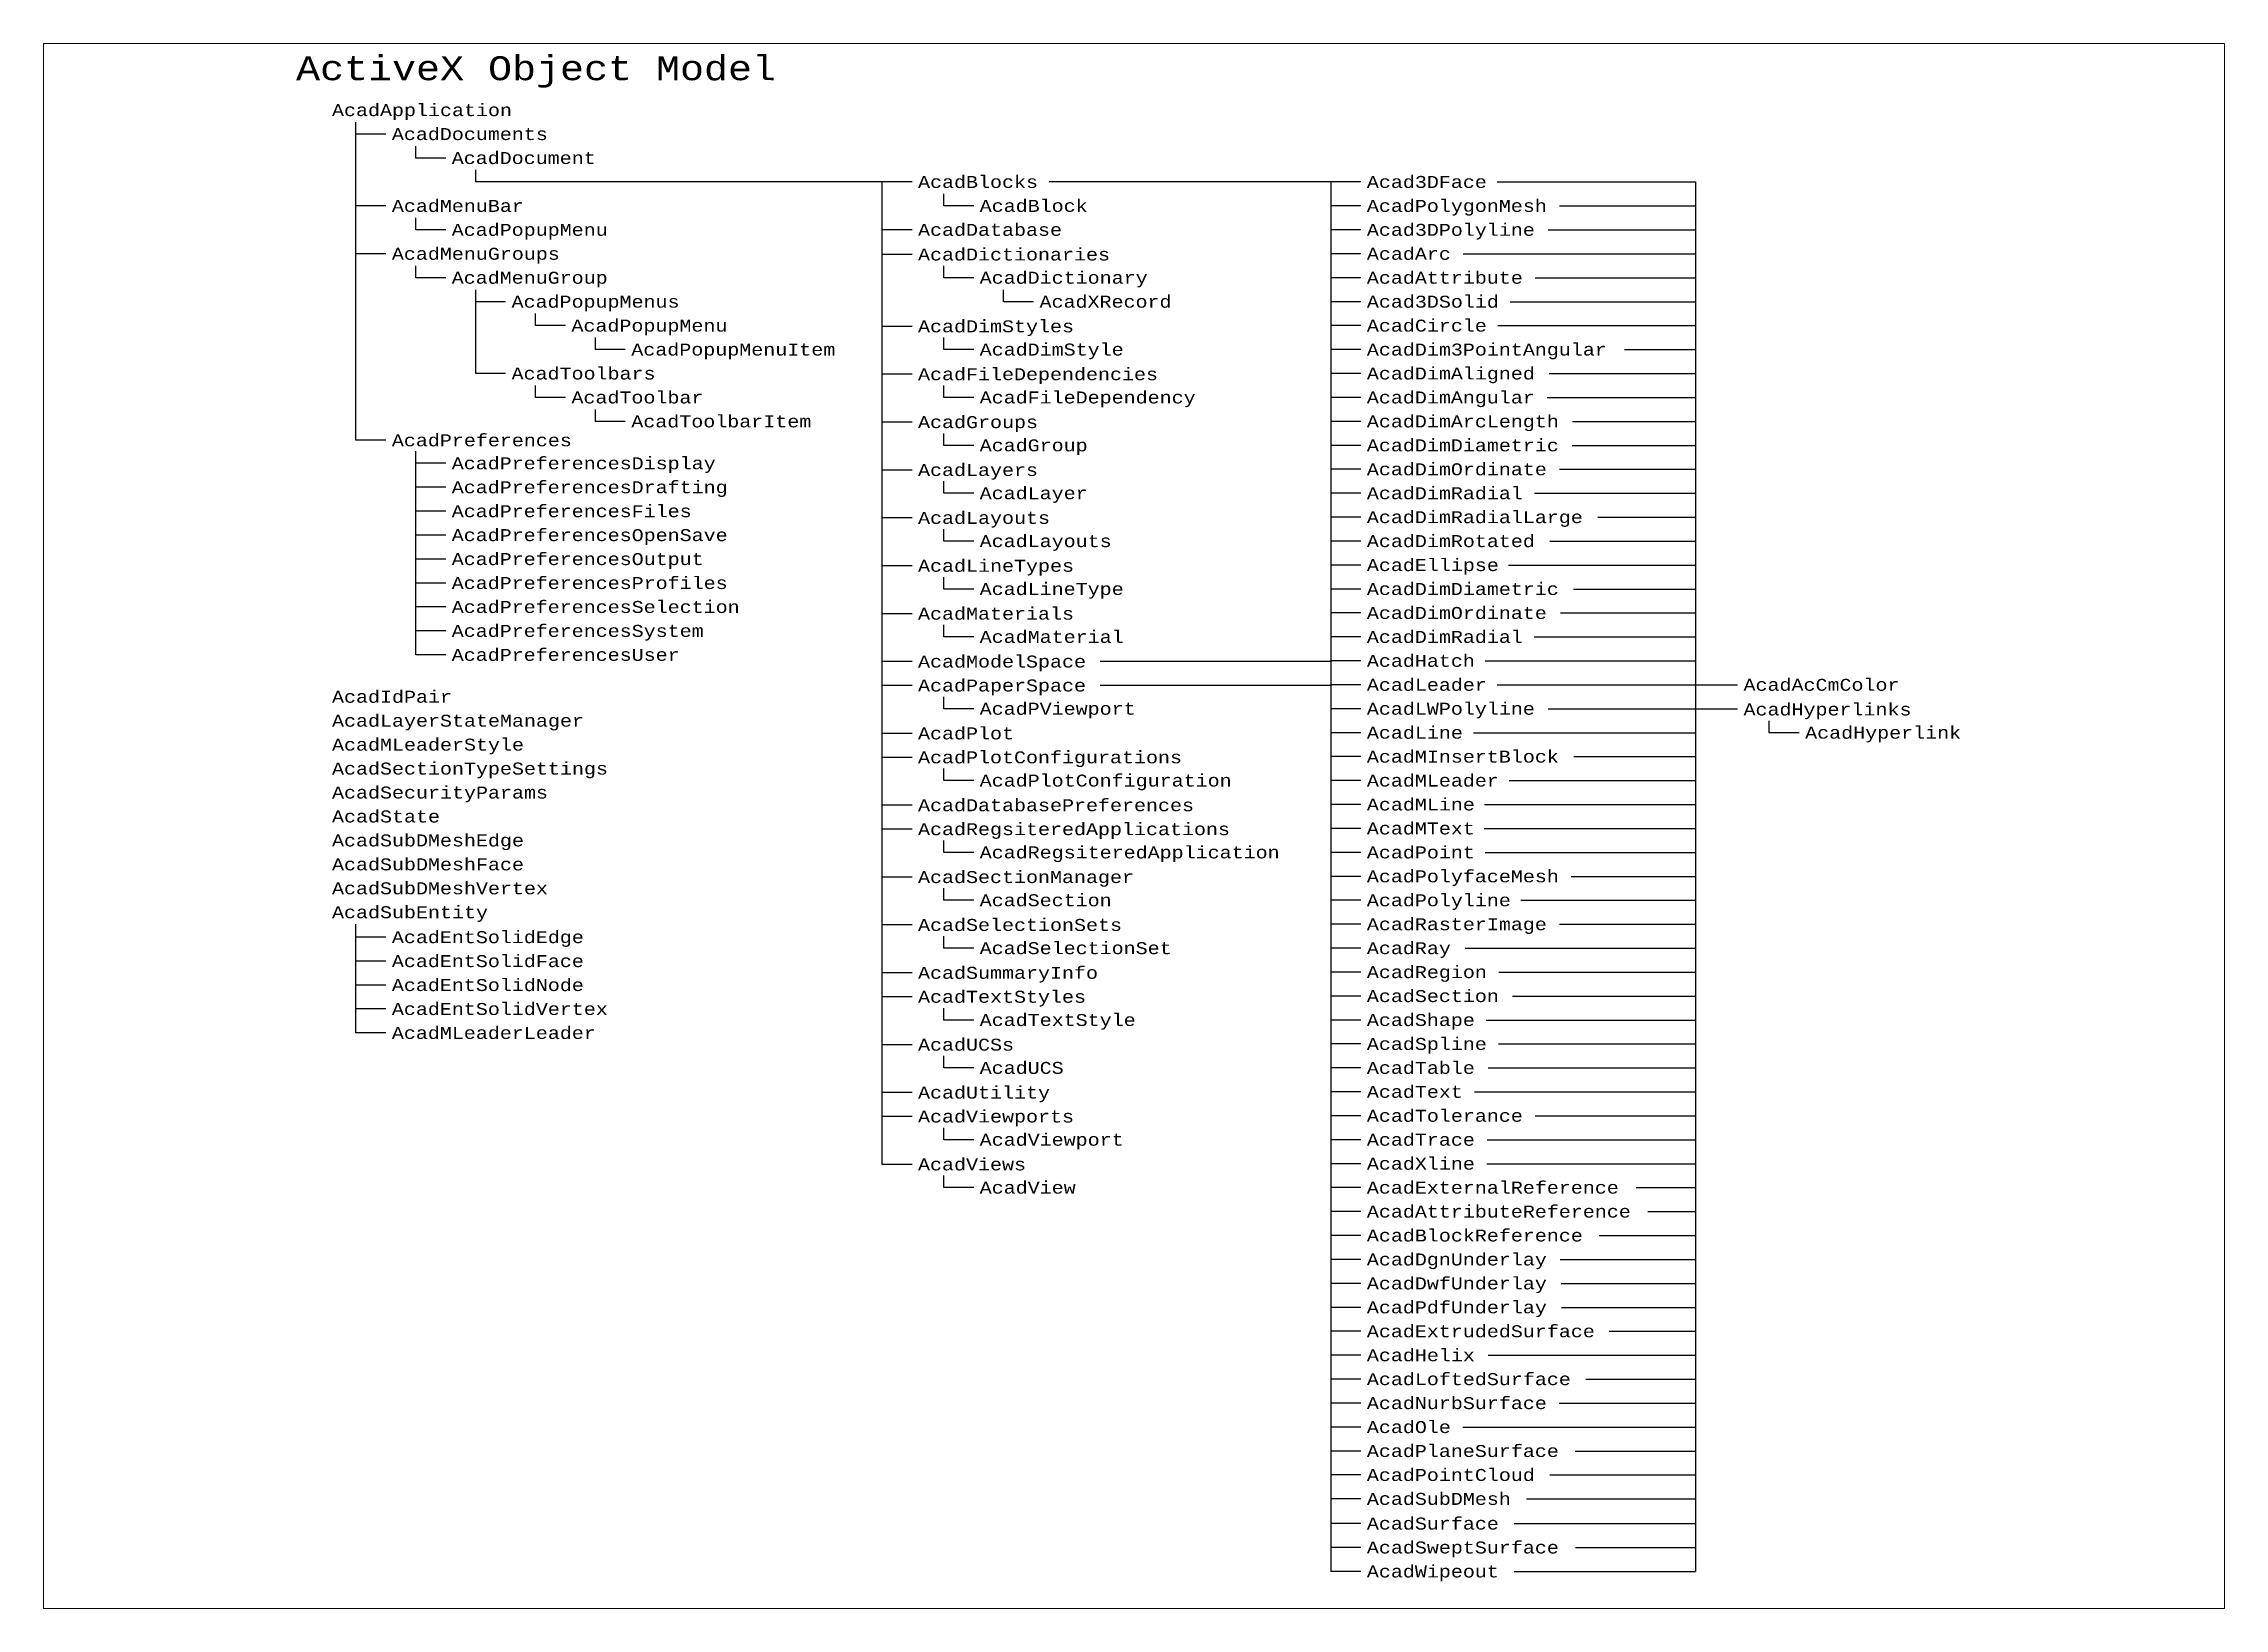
# Paper-space layout 'Object Model' of a CAD drawing. Header units: inches. Extents: x 0.1 to 21.4, y 0.1 to 15.4.
# The model-space entities are those that its viewports show. They can reach past a viewport. Long polylines and large blocks are cut down to what shows.
import ezdxf

# ---------------------------------------------------------------- set-up
doc = ezdxf.new("R2010")
doc.units = ezdxf.units.IN
doc.header["$MEASUREMENT"] = 0
doc.styles.get("Standard").update_dxf_attribs({"font": 'cour.ttf'})

msp = doc.modelspace()

# ---------------------------------------------------------------- linework, layer by layer
for p, q in [((573.99, -242.69), (573.99, -216.11)), ((576.49, -217.11), (573.99, -217.11)), ((578.99, -219.11), (578.99, -218.11)), ((581.49, -219.11), (578.99, -219.11)), ((583.99, -221.11), (583.99, -220.11)), ((620.44, -221.11), (583.99, -221.11)), ((617.94, -303.17), (617.94, -221.11)), ((623.09, -223.11), (623.09, -222.11)), ((657.93, -221.11), (631.88, -221.11)), ((655.43, -221.11), (655.43, -337.17)), ((669.32, -221.11), (685.89, -221.11)), ((685.89, -221.11), (685.89, -337.17)), ((576.49, -223.11), (573.99, -223.11)), ((625.59, -223.11), (623.09, -223.11)), ((657.93, -223.11), (655.43, -223.11)), ((674.51, -223.11), (685.89, -223.11)), ((578.99, -225.11), (578.99, -224.11)), ((581.49, -225.11), (578.99, -225.11)), ((620.44, -225.11), (617.94, -225.11)), ((657.93, -225.11), (655.43, -225.11)), ((673.58, -225.11), (685.89, -225.11)), ((576.49, -227.11), (573.99, -227.11)), ((620.44, -227.17), (617.94, -227.17)), ((657.93, -227.11), (655.43, -227.11)), ((666.48, -227.11), (685.89, -227.11)), ((578.99, -229.11), (578.99, -228.11)), ((581.49, -229.11), (578.99, -229.11)), ((623.09, -229.11), (623.09, -228.11)), ((625.59, -229.11), (623.09, -229.11)), ((657.93, -229.11), (655.43, -229.11)), ((672.48, -229.11), (685.89, -229.11)), ((583.99, -237.11), (583.99, -230.11)), ((586.49, -231.11), (583.99, -231.11)), ((628.09, -231.11), (628.09, -230.11)), ((630.59, -231.11), (628.09, -231.11)), ((657.93, -231.11), (655.43, -231.11)), ((670.41, -231.11), (685.89, -231.11)), ((588.99, -233.11), (588.99, -232.11)), ((591.49, -233.11), (588.99, -233.11)), ((657.93, -233.11), (655.43, -233.11)), ((669.36, -233.11), (685.89, -233.11)), ((593.99, -235.11), (593.99, -234.11)), ((620.44, -233.17), (617.94, -233.17)), ((623.09, -235.11), (623.09, -234.11)), ((596.49, -235.11), (593.99, -235.11)), ((625.59, -235.11), (623.09, -235.11)), ((657.93, -235.11), (655.43, -235.11)), ((679.95, -235.11), (685.89, -235.11)), ((586.49, -237.11), (583.99, -237.11)), ((588.99, -239.11), (588.99, -238.11)), ((620.44, -237.17), (617.94, -237.17)), ((623.09, -239.11), (623.09, -238.11)), ((657.93, -237.11), (655.43, -237.11)), ((673.66, -237.11), (685.89, -237.11)), ((591.49, -239.11), (588.99, -239.11)), ((593.99, -241.11), (593.99, -240.11)), ((625.59, -239.11), (623.09, -239.11)), ((657.93, -239.11), (655.43, -239.11)), ((673.5, -239.11), (685.89, -239.11)), ((596.49, -241.11), (593.99, -241.11)), ((620.44, -241.17), (617.94, -241.17)), ((623.09, -243.11), (623.09, -242.11)), ((657.93, -241.11), (655.43, -241.11)), ((675.61, -241.11), (685.89, -241.11)), ((576.49, -242.69), (573.99, -242.69)), ((578.99, -260.61), (578.99, -243.61)), ((625.59, -243.11), (623.09, -243.11)), ((657.93, -243.11), (655.43, -243.11)), ((675.57, -243.11), (685.89, -243.11)), ((581.49, -244.61), (578.99, -244.61)), ((620.44, -245.17), (617.94, -245.17)), ((657.93, -245.11), (655.43, -245.11)), ((674.51, -245.11), (685.89, -245.11)), ((581.49, -246.61), (578.99, -246.61)), ((623.09, -247.11), (623.09, -246.11)), ((625.59, -247.11), (623.09, -247.11)), ((657.93, -247.11), (655.43, -247.11)), ((672.44, -247.11), (685.89, -247.11)), ((581.49, -248.61), (578.99, -248.61)), ((620.44, -249.17), (617.94, -249.17)), ((657.93, -249.11), (655.43, -249.11)), ((677.72, -249.11), (685.89, -249.11)), ((581.49, -250.61), (578.99, -250.61)), ((623.09, -251.11), (623.09, -250.11)), ((625.59, -251.11), (623.09, -251.11)), ((657.93, -251.11), (655.43, -251.11)), ((673.7, -251.11), (685.89, -251.11)), ((581.49, -252.61), (578.99, -252.61)), ((620.44, -253.17), (617.94, -253.17)), ((657.93, -253.11), (655.43, -253.11)), ((670.25, -253.11), (685.89, -253.11)), ((581.49, -254.61), (578.99, -254.61)), ((623.09, -255.11), (623.09, -254.11)), ((581.49, -256.61), (578.99, -256.61)), ((625.59, -255.11), (623.09, -255.11)), ((657.93, -255.11), (655.43, -255.11)), ((675.69, -255.11), (685.89, -255.11)), ((581.49, -258.61), (578.99, -258.61)), ((620.44, -257.17), (617.94, -257.17)), ((623.09, -259.11), (623.09, -258.11)), ((657.93, -257.11), (655.43, -257.11)), ((674.59, -257.11), (685.89, -257.11)), ((625.59, -259.11), (623.09, -259.11)), ((657.93, -259.11), (655.43, -259.11)), ((672.4, -259.11), (685.89, -259.11)), ((581.49, -260.61), (578.99, -260.61)), ((620.44, -261.17), (617.94, -261.17)), ((655.43, -261.17), (636.15, -261.17)), ((657.93, -261.11), (655.43, -261.11)), ((668.3, -261.11), (685.89, -261.11)), ((620.44, -263.17), (617.94, -263.17)), ((623.09, -265.11), (623.09, -264.11)), ((655.43, -263.17), (636.15, -263.17)), ((657.93, -263.11), (655.43, -263.11)), ((669.32, -263.11), (689.39, -263.11)), ((625.59, -265.11), (623.09, -265.11)), ((657.93, -265.11), (655.43, -265.11)), ((673.58, -265.11), (689.39, -265.11)), ((620.44, -267.17), (617.94, -267.17)), ((657.93, -267.11), (655.43, -267.11)), ((667.33, -267.11), (685.89, -267.11)), ((692.04, -267.11), (692.04, -266.11)), ((694.54, -267.11), (692.04, -267.11)), ((620.44, -269.17), (617.94, -269.17)), ((657.93, -269.11), (655.43, -269.11)), ((675.73, -269.11), (685.89, -269.11)), ((623.09, -271.11), (623.09, -270.11)), ((625.59, -271.11), (623.09, -271.11)), ((657.93, -271.11), (655.43, -271.11)), ((670.31, -271.11), (685.89, -271.11)), ((620.44, -273.17), (617.94, -273.17)), ((657.93, -273.11), (655.43, -273.11)), ((668.25, -273.11), (685.89, -273.11)), ((620.44, -275.17), (617.94, -275.17)), ((623.09, -277.11), (623.09, -276.11)), ((657.93, -275.11), (655.43, -275.11)), ((668.23, -275.11), (685.89, -275.11)), ((625.59, -277.11), (623.09, -277.11)), ((657.93, -277.11), (655.43, -277.11)), ((668.3, -277.11), (685.89, -277.11)), ((620.44, -279.17), (617.94, -279.17)), ((623.09, -281.11), (623.09, -280.11)), ((657.93, -279.11), (655.43, -279.11)), ((675.49, -279.11), (685.89, -279.11)), ((625.59, -281.11), (623.09, -281.11)), ((657.93, -281.11), (655.43, -281.11)), ((671.3, -281.11), (685.89, -281.11)), ((573.99, -292.19), (573.99, -283.11)), ((620.44, -283.17), (617.94, -283.17)), ((623.09, -285.11), (623.09, -284.11)), ((657.93, -283.11), (655.43, -283.11)), ((674.52, -283.11), (685.89, -283.11)), ((576.49, -284.19), (573.99, -284.19)), ((625.59, -285.11), (623.09, -285.11)), ((657.93, -285.11), (655.43, -285.11)), ((666.63, -285.11), (685.89, -285.11)), ((576.49, -286.19), (573.99, -286.19)), ((620.44, -287.17), (617.94, -287.17)), ((657.93, -287.11), (655.43, -287.11)), ((669.46, -287.11), (685.89, -287.11)), ((576.49, -288.19), (573.99, -288.19)), ((620.44, -289.17), (617.94, -289.17)), ((657.93, -289.11), (655.43, -289.11)), ((670.59, -289.11), (685.89, -289.11)), ((576.49, -290.19), (573.99, -290.19)), ((623.09, -291.11), (623.09, -290.11)), ((625.59, -291.11), (623.09, -291.11)), ((657.93, -291.11), (655.43, -291.11)), ((668.4, -291.11), (685.89, -291.11)), ((576.49, -292.19), (573.99, -292.19)), ((620.44, -293.17), (617.94, -293.17)), ((657.93, -293.11), (655.43, -293.11)), ((669.41, -293.11), (685.89, -293.11)), ((623.09, -295.11), (623.09, -294.11)), ((625.59, -295.11), (623.09, -295.11)), ((657.93, -295.11), (655.43, -295.11)), ((668.56, -295.11), (685.89, -295.11)), ((620.44, -297.17), (617.94, -297.17)), ((657.93, -297.11), (655.43, -297.11)), ((667.42, -297.11), (685.89, -297.11)), ((620.44, -299.17), (617.94, -299.17)), ((623.09, -301.11), (623.09, -300.11)), ((657.93, -299.11), (655.43, -299.11)), ((672.5, -299.11), (685.89, -299.11)), ((625.59, -301.11), (623.09, -301.11)), ((657.93, -301.11), (655.43, -301.11)), ((668.48, -301.11), (685.89, -301.11)), ((620.44, -303.17), (617.94, -303.17)), ((623.09, -305.11), (623.09, -304.11)), ((657.93, -303.11), (655.43, -303.11)), ((668.44, -303.11), (685.89, -303.11)), ((625.59, -305.11), (623.09, -305.11)), ((657.93, -305.11), (655.43, -305.11)), ((680.91, -305.11), (685.89, -305.11)), ((657.93, -307.11), (655.43, -307.11)), ((681.89, -307.11), (685.89, -307.11)), ((657.93, -309.11), (655.43, -309.11)), ((677.82, -309.11), (685.89, -309.11)), ((657.93, -311.11), (655.43, -311.11)), ((674.58, -311.11), (685.89, -311.11)), ((657.93, -313.11), (655.43, -313.11)), ((674.66, -313.11), (685.89, -313.11)), ((657.93, -315.11), (655.43, -315.11)), ((674.7, -315.11), (685.89, -315.11)), ((657.93, -317.11), (655.43, -317.11)), ((678.68, -317.11), (685.89, -317.11)), ((657.93, -319.11), (655.43, -319.11)), ((668.56, -319.11), (685.89, -319.11)), ((657.93, -321.11), (655.43, -321.11)), ((676.73, -321.11), (685.89, -321.11)), ((657.93, -323.11), (655.43, -323.11)), ((674.49, -323.11), (685.89, -323.11)), ((657.93, -325.11), (655.43, -325.11)), ((666.45, -325.11), (685.89, -325.11)), ((657.93, -327.11), (655.43, -327.11)), ((675.83, -327.11), (685.89, -327.11)), ((657.93, -329.11), (655.43, -329.11)), ((673.7, -329.11), (685.89, -329.11)), ((657.93, -331.11), (655.43, -331.11)), ((671.75, -331.11), (685.89, -331.11)), ((657.93, -333.17), (655.43, -333.17)), ((670.73, -333.17), (685.89, -333.17)), ((657.93, -335.17), (655.43, -335.17)), ((675.85, -335.17), (685.89, -335.17)), ((657.93, -337.17), (655.43, -337.17)), ((670.73, -337.17), (685.89, -337.17))]:
    msp.add_line(p, q)

# ---------------------------------------------------------------- texts
at = {"attachment_point": 1}
for s, width, gutter_width, insert, char_height in [('ActiveX Object Model', 46.921, 10, (568.99, -210.61), 2), ('AcadApplication', 14.8329, 5, (571.99, -214.61), 1), ('AcadDocuments', 14.8329, 5, (576.99, -216.61), 1), ('AcadDocument', 14.8329, 5, (581.99, -218.61), 1), ('AcadBlocks', 14.8329, 5, (620.94, -220.61), 1), ('Acad3DFace', 14.8329, 5, (658.43, -220.61), 1), ('AcadMenuBar', 14.8329, 5, (576.99, -222.61), 1), ('AcadBlock', 14.8329, 5, (626.09, -222.61), 1), ('AcadPolygonMesh', 14.8329, 5, (658.43, -222.61), 1), ('AcadPopupMenu', 14.8329, 5, (581.99, -224.61), 1), ('AcadDatabase', 14.8329, 5, (620.94, -224.61), 1), ('Acad3DPolyline', 14.8329, 5, (658.43, -224.61), 1), ('AcadMenuGroups', 14.8329, 5, (576.99, -226.61), 1), ('AcadDictionaries', 14.8329, 5, (620.94, -226.67), 1), ('AcadArc', 14.8329, 5, (658.43, -226.61), 1), ('AcadMenuGroup', 14.8329, 5, (581.99, -228.61), 1), ('AcadDictionary', 14.8329, 5, (626.09, -228.61), 1), ('AcadAttribute', 14.8329, 5, (658.43, -228.61), 1), ('AcadPopupMenus', 14.8329, 5, (586.99, -230.61), 1), ('AcadXRecord', 14.8329, 5, (631.09, -230.61), 1), ('Acad3DSolid', 14.8329, 5, (658.43, -230.61), 1), ('AcadPopupMenu', 14.8329, 5, (591.99, -232.61), 1), ('AcadDimStyles', 14.8329, 5, (620.94, -232.67), 1), ('AcadCircle', 14.8329, 5, (658.43, -232.61), 1), ('AcadPopupMenuItem', 14.8329, 5, (596.99, -234.61), 1), ('AcadDimStyle', 14.8329, 5, (626.09, -234.61), 1), ('AcadDim3PointAngular', 14.8329, 5, (658.43, -234.61), 1), ('AcadToolbars', 14.8329, 5, (586.99, -236.61), 1), ('AcadFileDependencies', 14.8329, 5, (620.94, -236.67), 1), ('AcadDimAligned', 14.8329, 5, (658.43, -236.61), 1), ('AcadToolbar', 14.8329, 5, (591.99, -238.61), 1), ('AcadFileDependency', 14.8329, 5, (626.09, -238.61), 1), ('AcadDimAngular', 14.8329, 5, (658.43, -238.61), 1), ('AcadPreferences', 14.8329, 5, (576.99, -242.19), 1), ('AcadToolbarItem', 14.8329, 5, (596.99, -240.61), 1), ('AcadGroups', 14.8329, 5, (620.94, -240.67), 1), ('AcadDimArcLength', 14.8329, 5, (658.43, -240.61), 1), ('AcadPreferencesDisplay', 14.8329, 5, (581.99, -244.11), 1), ('AcadGroup', 14.8329, 5, (626.09, -242.61), 1), ('AcadDimDiametric', 14.8329, 5, (658.43, -242.61), 1), ('AcadLayers', 14.8329, 5, (620.94, -244.67), 1), ('AcadDimOrdinate', 14.8329, 5, (658.43, -244.61), 1), ('AcadPreferencesDrafting', 14.8329, 5, (581.99, -246.11), 1), ('AcadLayer', 14.8329, 5, (626.09, -246.61), 1), ('AcadDimRadial', 14.8329, 5, (658.43, -246.61), 1), ('AcadPreferencesFiles', 14.8329, 5, (581.99, -248.11), 1), ('AcadLayouts', 14.8329, 5, (620.94, -248.67), 1), ('AcadDimRadialLarge', 14.8329, 5, (658.43, -248.61), 1), ('AcadPreferencesOpenSave', 14.8329, 5, (581.99, -250.11), 1), ('AcadLayouts', 14.8329, 5, (626.09, -250.61), 1), ('AcadDimRotated', 14.8329, 5, (658.43, -250.61), 1), ('AcadPreferencesOutput', 14.8329, 5, (581.99, -252.11), 1), ('AcadLineTypes', 14.8329, 5, (620.94, -252.67), 1), ('AcadEllipse', 14.8329, 5, (658.43, -252.61), 1), ('AcadPreferencesProfiles', 14.8329, 5, (581.99, -254.11), 1), ('AcadLineType', 14.8329, 5, (626.09, -254.61), 1), ('AcadDimDiametric', 14.8329, 5, (658.43, -254.61), 1), ('AcadPreferencesSelection', 14.8329, 5, (581.99, -256.11), 1), ('AcadMaterials', 14.8329, 5, (620.94, -256.67), 1), ('AcadDimOrdinate', 14.8329, 5, (658.43, -256.61), 1), ('AcadPreferencesSystem', 14.8329, 5, (581.99, -258.11), 1), ('AcadMaterial', 14.8329, 5, (626.09, -258.61), 1), ('AcadDimRadial', 14.8329, 5, (658.43, -258.61), 1), ('AcadPreferencesUser', 14.8329, 5, (581.99, -260.11), 1), ('AcadModelSpace', 14.8329, 5, (620.94, -260.67), 1), ('AcadHatch', 14.8329, 5, (658.43, -260.61), 1), ('AcadIdPair', 14.8329, 5, (571.99, -263.61), 1), ('AcadPaperSpace', 14.8329, 5, (620.94, -262.67), 1), ('AcadLeader', 14.8329, 5, (658.43, -262.61), 1), ('AcadAcCmColor', 14.8329, 5, (689.89, -262.61), 1), ('AcadLayerStateManager', 14.8329, 5, (571.99, -265.61), 1), ('AcadPViewport', 14.8329, 5, (626.09, -264.61), 1), ('AcadLWPolyline', 14.8329, 5, (658.43, -264.61), 1), ('AcadHyperlinks', 14.8329, 5, (689.89, -264.67), 1), ('AcadMLeaderStyle', 14.8329, 5, (571.99, -267.61), 1), ('AcadPlot', 14.8329, 5, (620.94, -266.67), 1), ('AcadLine', 14.8329, 5, (658.43, -266.61), 1), ('AcadHyperlink', 14.8329, 5, (695.04, -266.61), 1), ('AcadSectionTypeSettings', 14.8329, 5, (571.99, -269.61), 1), ('AcadPlotConfigurations', 14.8329, 5, (620.94, -268.67), 1), ('AcadMInsertBlock', 14.8329, 5, (658.43, -268.61), 1), ('AcadPlotConfiguration', 14.8329, 5, (626.09, -270.61), 1), ('AcadMLeader', 14.8329, 5, (658.43, -270.61), 1), ('AcadSecurityParams', 14.8329, 5, (571.99, -271.61), 1), ('AcadDatabasePreferences', 14.8329, 5, (620.94, -272.67), 1), ('AcadMLine', 14.8329, 5, (658.43, -272.61), 1), ('AcadState', 14.8329, 5, (571.99, -273.61), 1), ('AcadRegsiteredApplications', 14.8329, 5, (620.94, -274.67), 1), ('AcadMText', 14.8329, 5, (658.43, -274.61), 1), ('AcadSubDMeshEdge', 14.8329, 5, (571.99, -275.61), 1), ('AcadRegsiteredApplication', 14.8329, 5, (626.09, -276.61), 1), ('AcadPoint', 14.8329, 5, (658.43, -276.61), 1), ('AcadSubDMeshFace', 14.8329, 5, (571.99, -277.61), 1), ('AcadSectionManager', 14.8329, 5, (620.94, -278.67), 1), ('AcadPolyfaceMesh', 14.8329, 5, (658.43, -278.61), 1), ('AcadSubDMeshVertex', 14.8329, 5, (571.99, -279.61), 1), ('AcadSection', 14.8329, 5, (626.09, -280.61), 1), ('AcadPolyline', 14.8329, 5, (658.43, -280.61), 1), ('AcadSubEntity', 14.8329, 5, (571.99, -281.61), 1), ('AcadEntSolidEdge', 14.8329, 5, (576.99, -283.69), 1), ('AcadSelectionSets', 14.8329, 5, (620.94, -282.67), 1), ('AcadRasterImage', 14.8329, 5, (658.43, -282.61), 1), ('AcadEntSolidFace', 14.8329, 5, (576.99, -285.69), 1), ('AcadSelectionSet', 14.8329, 5, (626.09, -284.61), 1), ('AcadRay', 14.8329, 5, (658.43, -284.61), 1), ('AcadEntSolidNode', 14.8329, 5, (576.99, -287.69), 1), ('AcadSummaryInfo', 14.8329, 5, (620.94, -286.67), 1), ('AcadRegion', 14.8329, 5, (658.43, -286.61), 1), ('\\pt14;AcadEntSolidVertex', 14.8329, 5, (576.99, -289.69), 1), ('AcadTextStyles', 14.8329, 5, (620.94, -288.67), 1), ('AcadSection', 14.8329, 5, (658.43, -288.61), 1), ('AcadTextStyle', 14.8329, 5, (626.09, -290.61), 1), ('AcadShape', 14.8329, 5, (658.43, -290.61), 1), ('\\pt14;AcadMLeaderLeader', 14.8329, 5, (576.99, -291.69), 1), ('AcadUCSs', 14.8329, 5, (620.94, -292.67), 1), ('AcadSpline', 14.8329, 5, (658.43, -292.61), 1), ('AcadUCS', 14.8329, 5, (626.09, -294.61), 1), ('AcadTable', 14.8329, 5, (658.43, -294.61), 1), ('AcadUtility', 14.8329, 5, (620.94, -296.67), 1), ('AcadText', 14.8329, 5, (658.43, -296.61), 1), ('AcadViewports', 14.8329, 5, (620.94, -298.67), 1), ('AcadTolerance', 14.8329, 5, (658.43, -298.61), 1), ('AcadViewport', 14.8329, 5, (626.09, -300.61), 1), ('AcadTrace', 14.8329, 5, (658.43, -300.61), 1), ('AcadViews', 14.8329, 5, (620.94, -302.67), 1), ('AcadXline', 14.8329, 5, (658.43, -302.61), 1), ('AcadView', 14.8329, 5, (626.09, -304.61), 1), ('AcadExternalReference', 14.8329, 5, (658.43, -304.61), 1), ('AcadAttributeReference', 14.8329, 5, (658.43, -306.61), 1), ('AcadBlockReference', 14.8329, 5, (658.43, -308.61), 1), ('AcadDgnUnderlay', 14.8329, 5, (658.43, -310.61), 1), ('AcadDwfUnderlay', 14.8329, 5, (658.43, -312.61), 1), ('AcadPdfUnderlay', 14.8329, 5, (658.43, -314.61), 1), ('AcadExtrudedSurface', 14.8329, 5, (658.43, -316.61), 1), ('AcadHelix', 14.8329, 5, (658.43, -318.61), 1), ('AcadLoftedSurface', 14.8329, 5, (658.43, -320.61), 1), ('AcadNurbSurface', 14.8329, 5, (658.43, -322.61), 1), ('AcadOle', 14.8329, 5, (658.43, -324.61), 1), ('AcadPlaneSurface', 14.8329, 5, (658.43, -326.61), 1), ('AcadPointCloud', 14.8329, 5, (658.43, -328.61), 1), ('AcadSubDMesh', 14.8329, 5, (658.43, -330.61), 1), ('AcadSurface', 14.8329, 5, (658.43, -332.67), 1), ('AcadSweptSurface', 14.8329, 5, (658.43, -334.67), 1), ('AcadWipeout', 14.8329, 5, (658.43, -336.67), 1)]:
    msp.add_mtext_dynamic_manual_height_columns(s, width=width, gutter_width=gutter_width, heights=[0], dxfattribs=dict(at, insert=insert, char_height=char_height))

psp = doc.layouts.new('Object Model')

# ---------------------------------------------------------------- viewports
at = {"layer": '0'}
psp.add_viewport(center=(10.764, 7.731), size=(21.332, 15.3064), view_center_point=(638.981, -274.906), view_height=130.70085, dxfattribs=at)

doc.saveas('drawing.dxf')
